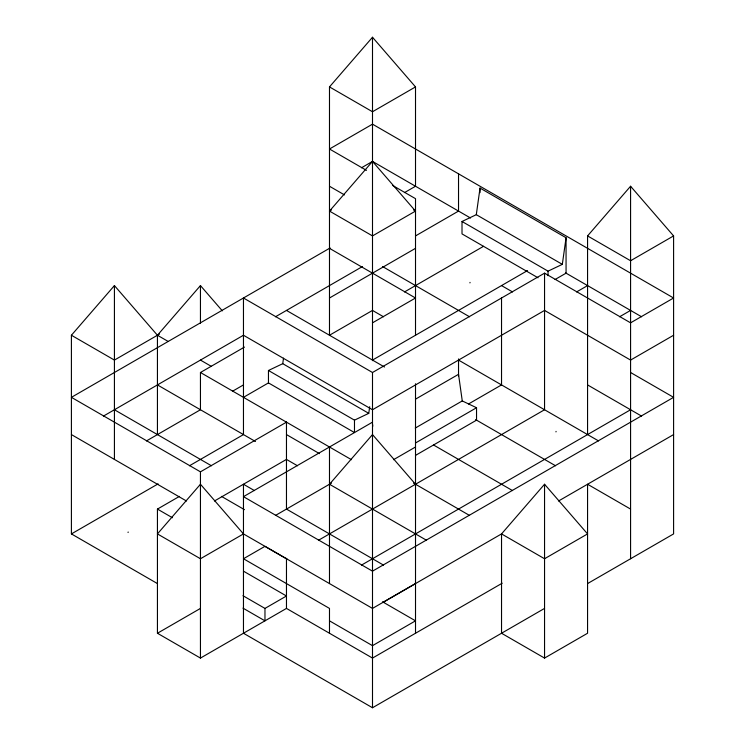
<?xml version="1.0" encoding="UTF-8"?>
<svg xmlns="http://www.w3.org/2000/svg" width="745" height="745" viewBox="0 0 745 745"><rect width="100%" height="100%" fill="white"/><g stroke="black" fill="none" stroke-linecap="round" stroke-linejoin="round"><path stroke-width="1.12" d="M268.461 370.488L354.48 420.152L354.48 432.566L268.461 382.902L268.461 370.488L282.737 363.681L283.519 358.14M354.48 420.152L368.766 413.345L369.697 406.696M538.039 277.792L462.012 233.902L462.012 221.489L476.297 214.681L480.031 188.075L566.06 237.739L566.06 273.164L555.044 279.524M462.012 221.489L548.041 271.152L562.326 264.354L566.06 237.739M128.056 532.507L128.168 532.005M469.937 282.895L470.048 282.392M555.966 431.895L556.077 431.392M157.102 583.391L71.408 533.914L71.408 335.25L114.423 285.586L157.437 335.25L168.193 341.461M383.507 316.774L372.5 310.414L329.486 335.25L329.486 86.914L372.5 37.25L415.514 86.914L415.514 186.25L404.507 192.601M222.336 310.851L200.452 285.586L157.437 335.25L157.437 434.586M361.493 167.774L372.5 161.414L415.514 211.086L372.5 235.914L329.486 211.086L372.5 161.414L470.533 218.015M587.563 434.586L587.563 235.914L630.577 186.25L673.592 235.914L673.592 533.914L587.563 583.586M630.577 509.086L587.563 484.25L587.563 633.25L544.548 658.086L501.534 633.25L501.534 533.914L544.548 558.75L587.563 533.914L544.548 484.25L501.534 533.914L372.5 608.414L243.466 533.914L200.452 484.25L157.437 533.914L200.452 558.75L243.466 533.914M415.514 86.914L372.5 111.75L329.486 86.914M329.486 211.086L331.488 209.932M159.439 334.095L114.423 360.086L71.408 335.25M330.156 247.945L71.408 397.336L200.452 471.836L286.471 422.164M103.425 416.101L243.466 335.25L372.5 409.75L544.558 310.423L630.577 360.086L673.592 335.25M275.473 316.774L362.498 266.524M415.514 235.914L458.529 211.086L458.529 173.836M146.43 440.938L200.452 409.75L200.452 372.5L244.462 347.086M329.486 298L415.514 248.336M232.459 391.274L243.466 384.914M404.507 291.938L483.533 246.316M243.466 397.336L268.461 382.902M372.5 322.836L415.514 298L329.486 248.336M71.408 533.914L158.108 483.868M189.444 465.774L243.466 434.586L243.466 298L372.5 372.5L544.548 273.164L630.577 322.836L673.592 298L372.5 124.164L329.486 149L366.503 170.372M372.5 360.086L527.544 270.565M502.214 583.195L372.5 658.086L286.471 608.414L200.452 658.086L157.437 633.25L157.437 509.086L179.443 496.375M214.458 500.994L286.471 459.414L297.478 465.774M576.565 291.938L587.582 285.596M673.592 235.914L630.577 260.75L587.563 235.914M372.5 422.164L243.466 496.664L372.5 571.164L673.592 397.336L630.577 372.5M415.514 399.152L458.529 374.325L462.263 400.931L476.539 407.738L476.539 420.152L415.524 455.381M415.244 428.077L462.263 400.931M275.473 515.438L331.488 483.095M468.531 403.976L501.534 384.914L501.534 298M619.57 316.774L630.577 310.414M415.524 442.968L476.539 407.738M393.509 459.702L415.514 447M157.437 633.25L200.452 608.414M318.488 540.265L544.548 409.75L544.548 273.164M242.963 595.711L264.969 608.414L286.471 596L243.466 571.164M361.493 565.101L630.577 409.75M558.554 500.994L673.592 434.586M383.507 602.062L415.514 583.586M254.464 490.601L243.466 484.25L243.466 633.25L372.5 707.75L544.548 608.414M476.297 214.681L562.326 264.354M565.557 272.875L641.575 316.774M392.503 185.384L415.514 198.664L415.514 335.25M413.512 209.932L415.514 211.086M329.486 186.25L344.488 194.911M501.534 285.586L512.541 291.938M382.502 266.524L469.527 316.774M587.563 384.914L641.575 416.101M458.529 360.086L598.57 440.938M286.471 310.414L384.504 367.015M475.534 419.565L555.556 465.774M433.515 444.979L512.541 490.601M282.737 363.681L368.766 413.345M200.452 360.086L211.45 366.438M413.512 483.095L469.527 515.438M200.452 372.5L351.491 459.702M286.471 434.586L319.484 453.64M157.437 384.914L255.47 441.515M426.512 540.265L329.486 484.25L372.5 434.586L415.514 484.25M114.423 409.75L211.45 465.774M383.507 565.101L286.471 509.086L286.471 421.94M221.451 496.375L244.462 509.664M382.502 601.774L415.514 620.836L372.5 645.664L329.486 620.836M71.408 434.586L186.446 500.994M286.974 559.039L264.969 546.336L243.466 558.75L329.486 608.414L329.486 633.25M157.437 509.086L172.44 517.747M242.963 608.125L264.969 620.836L264.969 608.414M372.5 423.989L372.807 426.205M630.577 186.25L630.577 558.75M548.041 271.152L548.041 275.669M544.548 484.25L544.548 658.086M480.031 188.075L480.031 192.638M458.529 358.932L458.529 376.253M415.514 383.759L415.514 633.25M372.5 37.25L372.5 360.664M372.5 372.5L372.5 707.75M329.486 447L329.486 583.586M286.471 558.368L286.471 608.414M200.452 285.586L200.452 323.404M200.452 471.836L200.452 658.086M114.423 285.586L114.423 459.414"/></g></svg>
